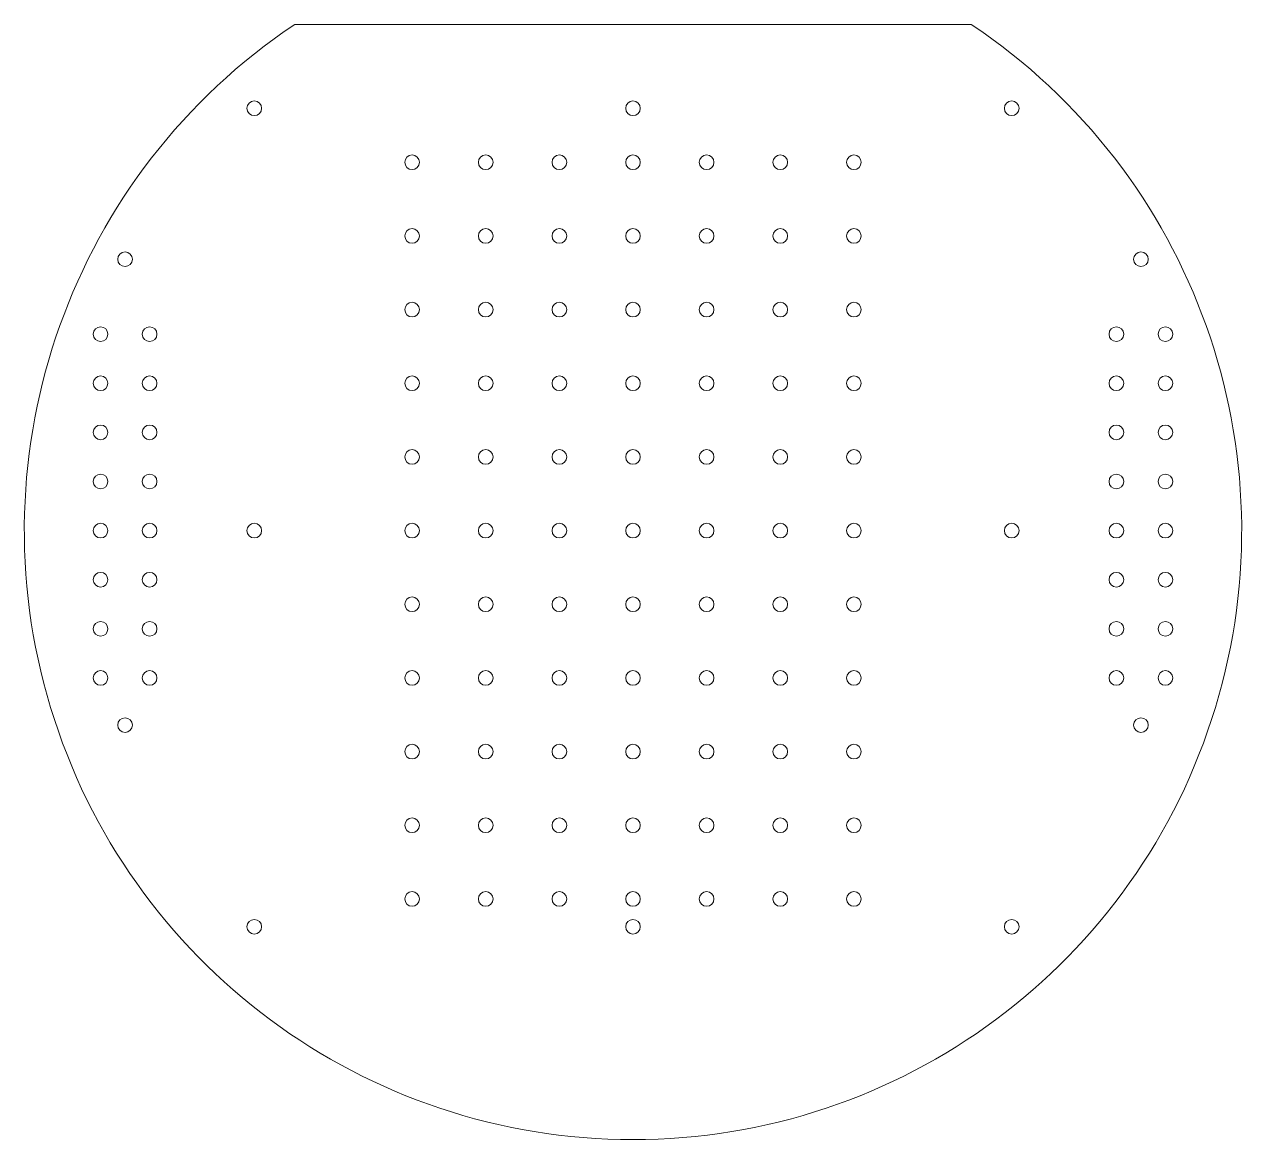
# Model space of a CAD drawing. Header units: inches. Extents: x -6.2 to 6.2, y -6.2 to 5.2.
import ezdxf

# ---------------------------------------------------------------- set-up
doc = ezdxf.new("R2010")
doc.units = ezdxf.units.IN
doc.header["$MEASUREMENT"] = 0

msp = doc.modelspace()

# ---------------------------------------------------------------- linework, layer by layer
at = {"color": 7, "linetype": 'Continuous', "lineweight": 15}
msp.add_line((3.446, 5.154), (-3.446, 5.154), dxfattribs=at)
for centre, radius in [((-3.858, 4.3), 0.0747), ((0, 4.3), 0.0747), ((3.858, 4.3), 0.0747), ((-2.25, 3.75), 0.0747), ((-1.5, 3.75), 0.0747), ((-0.75, 3.75), 0.0747), ((0, 3.75), 0.0747), ((0.75, 3.75), 0.0747), ((1.5, 3.75), 0.0747), ((2.25, 3.75), 0.0747), ((-2.25, 3), 0.0747), ((-1.5, 3), 0.0747), ((-0.75, 3), 0.0747), ((0, 3), 0.0747), ((0.75, 3), 0.0747), ((1.5, 3), 0.0747), ((2.25, 3), 0.0747), ((-5.174, 2.763), 0.0747), ((5.174, 2.763), 0.0748), ((-2.25, 2.25), 0.0747), ((-1.5, 2.25), 0.0747), ((-0.75, 2.25), 0.0747), ((0, 2.25), 0.0747), ((0.75, 2.25), 0.0747), ((1.5, 2.25), 0.0747), ((2.25, 2.25), 0.0747), ((-5.424, 2), 0.0747), ((-4.924, 2), 0.0747), ((4.924, 2), 0.0747), ((5.424, 2), 0.0748), ((-5.424, 1.5), 0.0747), ((-4.924, 1.5), 0.0747), ((-2.25, 1.5), 0.0747), ((-1.5, 1.5), 0.0747), ((-0.75, 1.5), 0.0747), ((0, 1.5), 0.0747), ((0.75, 1.5), 0.0747), ((1.5, 1.5), 0.0747), ((2.25, 1.5), 0.0747), ((4.924, 1.5), 0.0747), ((5.424, 1.5), 0.0748), ((-5.424, 1), 0.0747), ((-4.924, 1), 0.0747), ((4.924, 1), 0.0747), ((5.424, 1), 0.0747), ((-2.25, 0.75), 0.0747), ((-1.5, 0.75), 0.0747), ((-0.75, 0.75), 0.0747), ((0, 0.75), 0.0747), ((0.75, 0.75), 0.0747), ((1.5, 0.75), 0.0747), ((2.25, 0.75), 0.0747), ((-5.424, 0.5), 0.0747), ((-4.924, 0.5), 0.0747), ((4.924, 0.5), 0.0747), ((5.424, 0.5), 0.0748), ((-5.424, 0), 0.0747), ((-4.924, 0), 0.0747), ((-3.858, 0), 0.0747), ((-2.25, 0), 0.0747), ((-1.5, 0), 0.0747), ((-0.75, 0), 0.0747), ((0, 0), 0.0747), ((0.75, 0), 0.0747), ((1.5, 0), 0.0747), ((2.25, 0), 0.0747), ((3.858, 0), 0.0747), ((4.924, 0), 0.0747), ((5.424, 0), 0.0748), ((-5.424, -0.5), 0.0747), ((-4.924, -0.5), 0.0747), ((4.924, -0.5), 0.0747), ((5.424, -0.5), 0.0748), ((-2.25, -0.75), 0.0747), ((-1.5, -0.75), 0.0747), ((-0.75, -0.75), 0.0747), ((0, -0.75), 0.0747), ((0.75, -0.75), 0.0747), ((1.5, -0.75), 0.0747), ((2.25, -0.75), 0.0747), ((-5.424, -1), 0.0747), ((-4.924, -1), 0.0747), ((4.924, -1), 0.0747), ((5.424, -1), 0.0748), ((-5.424, -1.5), 0.0747), ((-4.924, -1.5), 0.0747), ((-2.25, -1.5), 0.0747), ((-1.5, -1.5), 0.0747), ((-0.75, -1.5), 0.0747), ((0, -1.5), 0.0747), ((0.75, -1.5), 0.0747), ((1.5, -1.5), 0.0747), ((2.25, -1.5), 0.0747), ((4.924, -1.5), 0.0747), ((5.424, -1.5), 0.0748), ((-5.174, -1.98), 0.0747), ((5.174, -1.98), 0.0748), ((-2.25, -2.25), 0.0747), ((-1.5, -2.25), 0.0747), ((-0.75, -2.25), 0.0747), ((0, -2.25), 0.0747), ((0.75, -2.25), 0.0747), ((1.5, -2.25), 0.0747), ((2.25, -2.25), 0.0747), ((-2.25, -3), 0.0747), ((-1.5, -3), 0.0747), ((-0.75, -3), 0.0747), ((0, -3), 0.0747), ((0.75, -3), 0.0747), ((1.5, -3), 0.0747), ((2.25, -3), 0.0747), ((-2.25, -3.75), 0.0748), ((-1.5, -3.75), 0.0747), ((-0.75, -3.75), 0.0747), ((0, -3.75), 0.0747), ((0.75, -3.75), 0.0747), ((1.5, -3.75), 0.0747), ((2.25, -3.75), 0.0747), ((-3.858, -4.033), 0.0747), ((0, -4.033), 0.0747), ((3.858, -4.033), 0.0747)]:
    msp.add_circle(centre, radius, dxfattribs=at)
msp.add_arc((0, 0), 6.2, 123.7685, 56.2315, dxfattribs=at)

doc.saveas('drawing.dxf')
